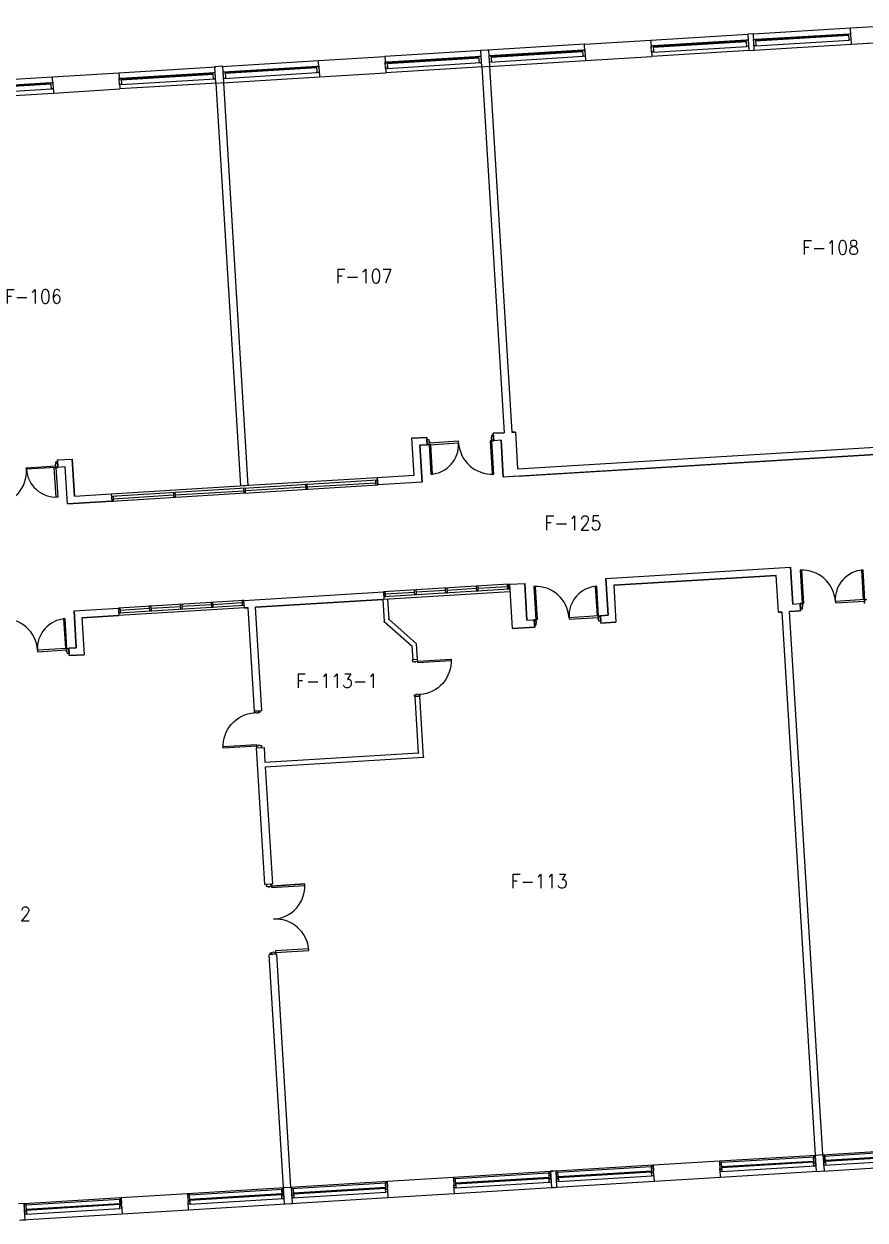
# Model space of a CAD drawing. Header units: inches. Extents: x -2 to 15026, y -1056 to 7065.
# Drawn here: x 10477 to 11386, y 5510 to 6804 of the extents above; entities that cross this region are included whole.
import ezdxf
from ezdxf.enums import TextEntityAlignment as Align

# ---------------------------------------------------------------- set-up
doc = ezdxf.new("R2010")
doc.units = ezdxf.units.IN
doc.header["$LTSCALE"] = 48
doc.header["$MEASUREMENT"] = 0
doc.layers.get('0').update_dxf_attribs({"linetype": 'CONTINUOUS'})
for name, color, linetype in [('A-DOOR', 5, 'CONTINUOUS'), ('A-GLAZ', 1, 'CONTINUOUS'), ('A-GLAZ-DETL', 5, 'CONTINUOUS'), ('A-WALL', 7, 'CONTINUOUS'), ('A-WALL-SILL', 3, 'CONTINUOUS'), ('SP-RMNO', 7, 'CONTINUOUS'), ('SP-ROOM', 7, 'CONTINUOUS'), ('SP-ROOMF', 7, 'CONTINUOUS')]:
    doc.layers.add(name, color=color, linetype=linetype)
doc.styles.add('ROMANS', font='ROMANS', dxfattribs={"width": 0.78})

# ---------------------------------------------------------------- blocks, each defined once
blk = doc.blocks.new('FMGRM1')
at = {"style": 'ROMANS', "width": 0.9}
for tag, p in [('DATA1', (0, -0.284)), ('DATA2', (0, -0.443)), ('DATA3', (0, -0.602)), ('DATA4', (0, -0.762)), ('DATA5', (0, -0.921))]:
    blk.add_attdef(tag, text='', height=0.117, dxfattribs=at).set_placement(p, align=Align.CENTER)
at = {"layer": 'SP-RMNO', "style": 'ROMANS', "width": 0.9}
blk.add_attdef('RMNUMB', text='', height=0.16, dxfattribs=at).set_placement((0, 0), align=Align.MIDDLE)

msp = doc.modelspace()

# ---------------------------------------------------------------- linework, layer by layer
at = {"layer": 'A-DOOR', "linetype": 'Continuous'}
for p, q in [((10912.3, 6354.4), (10914.3, 6354.5)), ((10912.6, 6348.7), (10912.3, 6354.4)), ((10914.3, 6354.5), (10914.4, 6352.6)), ((10914.4, 6352.6), (10915, 6352.7)), ((10946.4, 6352.5), (10914.5, 6350.6)), ((10915, 6352.7), (10915.1, 6350.8)), ((10946.6, 6350.8), (10946.4, 6352.5)), ((10982.5, 6353), (10980.7, 6352.9)), ((10980.7, 6352.9), (10982.9, 6316.9)), ((10982.3, 6356.8), (10981.6, 6356.7)), ((10981.6, 6356.7), (10981.7, 6354.9)), ((10981.7, 6354.9), (10982.4, 6354.9)), ((10984.1, 6358.8), (10982.1, 6358.7)), ((10982.1, 6358.7), (10982.3, 6356.8)), ((10982.4, 6354.9), (10982.5, 6353)), ((10982.5, 6353), (10984.5, 6353.1)), ((10984.7, 6317), (10982.5, 6353)), ((10984.5, 6353.1), (10984.1, 6358.8)), ((10914.6, 6348.8), (10912.6, 6348.7)), ((10915.1, 6350.8), (10914.5, 6350.7)), ((10914.5, 6350.7), (10914.6, 6348.8)), ((10914.5, 6350.6), (10914.6, 6348.8)), ((10914.6, 6348.8), (10946.6, 6350.8)), ((10916.4, 6348.9), (10914.6, 6348.8)), ((10914.6, 6348.8), (10916.6, 6316.9)), ((10918.3, 6317), (10916.4, 6348.9)), ((10479.3, 6323.9), (10511.3, 6325.9)), ((10511.1, 6328), (10510.5, 6327.9)), ((10510.5, 6327.9), (10510.6, 6326.1)), ((10510.6, 6326.1), (10511.3, 6326.1)), ((10513, 6330), (10511, 6329.9)), ((10511, 6329.9), (10511.1, 6328)), ((10511.3, 6326.1), (10511.4, 6324.2)), ((10511.3, 6325.9), (10511.4, 6324.2)), ((10513.4, 6324.3), (10513, 6330)), ((10479.4, 6322.2), (10479.3, 6323.9)), ((10511.4, 6324.2), (10479.4, 6322.2)), ((10509.6, 6324.1), (10511.4, 6324.2)), ((10511.6, 6292.1), (10509.6, 6324.1)), ((10511.4, 6324.2), (10513.4, 6324.3)), ((10511.4, 6324.2), (10513.3, 6292.2)), ((10916.6, 6316.9), (10918.3, 6317)), ((10982.9, 6316.9), (10984.7, 6317)), ((10513.3, 6292.2), (10511.6, 6292.1)), ((11317.4, 6213.2), (11315.7, 6213)), ((11315.7, 6213), (11317.9, 6177.1)), ((11319.6, 6177.2), (11317.4, 6213.2)), ((11383.8, 6213.2), (11382, 6213.1)), ((11382, 6213.1), (11384, 6181.2)), ((11385.7, 6181.3), (11383.8, 6213.2)), ((11029.6, 6195.6), (11027.8, 6195.4)), ((11027.8, 6195.4), (11030, 6159.5)), ((11031.8, 6159.6), (11029.6, 6195.6)), ((11095.9, 6195.6), (11094.2, 6195.5)), ((11094.2, 6195.5), (11096.2, 6163.6)), ((11097.9, 6163.7), (11095.9, 6195.6)), ((11317.9, 6177.1), (11315.9, 6177)), ((11315.9, 6177), (11316.2, 6171.3)), ((11316.2, 6171.3), (11318.2, 6171.4)), ((11317.9, 6177.1), (11319.6, 6177.2)), ((11318, 6175.2), (11317.9, 6177.1)), ((11318.6, 6175.2), (11318, 6175.2)), ((11318.2, 6171.4), (11318.1, 6173.3)), ((11318.1, 6173.3), (11318.7, 6173.3)), ((11318.7, 6173.3), (11318.6, 6175.2)), ((11385.7, 6181.3), (11353.8, 6179.3)), ((11353.8, 6179.3), (11353.9, 6177.6)), ((11353.9, 6177.6), (11385.8, 6179.5)), ((11384, 6181.2), (11385.7, 6181.3)), ((11385.3, 6177.4), (11385.2, 6179.3)), ((11385.2, 6179.3), (11385.8, 6179.3)), ((11386, 6177.5), (11385.3, 6177.4)), ((11385.7, 6181.3), (11387.7, 6181.4)), ((11385.8, 6179.5), (11385.7, 6181.3)), ((11385.8, 6179.3), (11385.7, 6181.3)), ((10521.4, 6160.5), (10519.6, 6160.4)), ((10519.6, 6160.4), (10521.6, 6128.4)), ((10523.3, 6128.5), (10521.4, 6160.5)), ((11030, 6159.5), (11028, 6159.4)), ((11028, 6159.4), (11028.4, 6153.6)), ((11030, 6159.5), (11031.8, 6159.6)), ((11030.1, 6157.6), (11030, 6159.5)), ((11097.9, 6163.7), (11066, 6161.7)), ((11066, 6161.7), (11066.1, 6160)), ((11066.1, 6160), (11098, 6161.9)), ((11096.2, 6163.6), (11097.9, 6163.7)), ((11097.5, 6159.8), (11097.4, 6161.7)), ((11097.4, 6161.7), (11098, 6161.7)), ((11098.1, 6159.9), (11097.5, 6159.8)), ((11097.9, 6163.7), (11099.9, 6163.8)), ((11098, 6161.9), (11097.9, 6163.7)), ((11098, 6161.7), (11097.9, 6163.7)), ((11098.3, 6157.9), (11098.1, 6159.9)), ((11100.3, 6158.1), (11098.3, 6157.9)), ((11099.9, 6163.8), (11100.3, 6158.1)), ((11028.4, 6153.6), (11030.4, 6153.8)), ((11030.8, 6157.6), (11030.1, 6157.6)), ((11030.4, 6153.8), (11030.3, 6155.7)), ((11030.3, 6155.7), (11030.9, 6155.7)), ((11030.9, 6155.7), (11030.8, 6157.6)), ((10523.3, 6128.5), (10491.4, 6126.6)), ((10491.4, 6126.6), (10491.5, 6124.8)), ((10491.5, 6124.8), (10523.4, 6126.8)), ((10521.6, 6128.4), (10523.3, 6128.5)), ((10522.9, 6124.7), (10522.8, 6126.6)), ((10522.8, 6126.6), (10523.5, 6126.6)), ((10523.6, 6124.7), (10522.9, 6124.7)), ((10523.3, 6128.5), (10525.3, 6128.6)), ((10523.4, 6126.8), (10523.3, 6128.5)), ((10523.5, 6126.6), (10523.3, 6128.5)), ((10523.7, 6122.8), (10523.6, 6124.7)), ((10525.7, 6122.9), (10523.7, 6122.8)), ((10525.3, 6128.6), (10525.7, 6122.9)), ((10902.3, 6116.6), (10896.5, 6116.3)), ((10896.5, 6116.3), (10896.7, 6114.3)), ((10896.7, 6114.3), (10898.6, 6114.4)), ((10898.6, 6114.4), (10898.6, 6113.8)), ((10898.6, 6113.8), (10900.5, 6113.9)), ((10900.5, 6114.5), (10902.4, 6114.6)), ((10900.5, 6113.9), (10900.5, 6114.5)), ((10902.4, 6114.6), (10902.3, 6116.6)), ((10902.4, 6114.6), (10938.3, 6116.8)), ((10902.5, 6112.9), (10902.4, 6114.6)), ((10938.4, 6115.1), (10902.5, 6112.9)), ((10938.3, 6116.8), (10938.4, 6115.1)), ((10898.9, 6078.3), (10900.8, 6078.4)), ((10899, 6076.3), (10898.9, 6078.3)), ((10904.7, 6076.7), (10899, 6076.3)), ((10900.7, 6079.1), (10902.6, 6079.2)), ((10900.8, 6078.4), (10900.7, 6079.1)), ((10902.6, 6079.2), (10902.7, 6078.6)), ((10902.7, 6078.6), (10904.6, 6078.7)), ((10904.6, 6078.7), (10904.7, 6076.7)), ((10725.9, 6060.8), (10731.6, 6061.1)), ((10726, 6058.8), (10725.9, 6060.8)), ((10727.9, 6058.9), (10726, 6058.8)), ((10727.9, 6058.3), (10727.9, 6058.9)), ((10729.8, 6058.4), (10727.9, 6058.3)), ((10731.7, 6059.1), (10729.8, 6059)), ((10729.8, 6059), (10729.8, 6058.4)), ((10731.6, 6061.1), (10731.7, 6059.1)), ((10692.1, 6022.4), (10728.1, 6024.6)), ((10692.2, 6020.6), (10692.1, 6022.4)), ((10728.2, 6022.8), (10692.2, 6020.6)), ((10728.1, 6024.6), (10728.2, 6022.8)), ((10730.1, 6022.9), (10728.2, 6022.8)), ((10728.2, 6022.8), (10728.3, 6020.8)), ((10728.3, 6020.8), (10734, 6021.2)), ((10731.9, 6023.7), (10730.1, 6023.6)), ((10730.1, 6023.6), (10730.1, 6022.9)), ((10732, 6023.1), (10731.9, 6023.7)), ((10733.9, 6023.2), (10732, 6023.1)), ((10734, 6021.2), (10733.9, 6023.2)), ((10744.2, 5873.5), (10738.5, 5873.2)), ((10738.5, 5873.2), (10738.6, 5871.2)), ((10743.9, 5871.5), (10779.9, 5873.7)), ((10744.3, 5871.5), (10744.2, 5873.5)), ((10780.2, 5873.7), (10744.3, 5871.5)), ((10780.4, 5872), (10780.2, 5873.7)), ((10738.6, 5871.2), (10740.5, 5871.3)), ((10740.5, 5871.3), (10740.5, 5870.7)), ((10740.5, 5870.7), (10742.4, 5870.8)), ((10742.4, 5871.4), (10744.3, 5871.5)), ((10742.4, 5870.8), (10742.4, 5871.4)), ((10744.3, 5871.5), (10744.4, 5869.8)), ((10744.4, 5869.8), (10780.4, 5872)), ((10743, 5799.3), (10744.9, 5799.4)), ((10743.1, 5797.3), (10743, 5799.3)), ((10748.8, 5797.7), (10743.1, 5797.3)), ((10744.9, 5800.1), (10746.7, 5800.2)), ((10744.9, 5799.4), (10744.9, 5800.1)), ((10746.7, 5800.2), (10746.8, 5799.5)), ((10746.8, 5799.5), (10748.7, 5799.7)), ((10748.3, 5799.6), (10784.3, 5801.8)), ((10784.5, 5803.6), (10748.6, 5801.4)), ((10748.6, 5801.4), (10748.7, 5799.7)), ((10748.7, 5799.7), (10784.6, 5801.9)), ((10748.7, 5799.7), (10748.8, 5797.7)), ((10784.6, 5801.9), (10784.5, 5803.6))]:
    msp.add_line(p, q, dxfattribs=at)
for centre, radius, start, end in [((10914.6, 6348.8), 32, 273.5055, 3.5055), ((10982.5, 6353), 36, 183.5055, 273.5055), ((10443.5, 6320), 36, 273.5055, 3.5055), ((10511.4, 6324.2), 32, 183.5055, 273.5055), ((11317.9, 6177.1), 36, 3.5055, 93.5055), ((11385.7, 6181.3), 32, 93.5055, 183.5055), ((11030, 6159.5), 36, 3.5055, 93.5055), ((11097.9, 6163.7), 32, 93.5055, 183.5055), ((10455.5, 6124.4), 36, 3.5055, 93.5055), ((10523.3, 6128.5), 32, 93.5055, 183.5055)]:
    msp.add_arc(centre, radius, start, end, dxfattribs=at)
at = {"layer": 'A-DOOR', "linetype": 'Continuous', "extrusion": (0, 0, -1)}
for centre, start_param, end_param in [((10902.4, 6114.6), 2.295108, 3.865904), ((10728.2, 6022.8), 5.436701, 7.007497)]:
    msp.add_ellipse(centre, major_axis=(-25.5, 25.5), ratio=1, start_param=start_param, end_param=end_param, dxfattribs=at)
at = {"layer": 'A-DOOR', "linetype": 'Continuous'}
for centre, start_param, end_param in [((10744.3, 5871.5), 2.417281, 3.988077), ((10748.7, 5799.7), 3.988077, 5.558874)]:
    msp.add_ellipse(centre, major_axis=(-25.5, 25.5), ratio=1, start_param=start_param, end_param=end_param, dxfattribs=at)
msp.add_point((10743.7, 5873.5), dxfattribs=at)
at = {"layer": 'A-GLAZ', "linetype": 'Continuous'}
for p, q in [((11267.5, 6787.2), (11368.3, 6793.3)), ((11368.4, 6792.3), (11267.6, 6786.2)), ((11156.7, 6780.4), (11257.5, 6786.6)), ((11257.6, 6785.6), (11156.8, 6779.4)), ((11257.7, 6784.6), (11156.8, 6778.4)), ((11157.1, 6773.4), (11258, 6779.6)), ((11368.4, 6791.3), (11267.6, 6785.2)), ((11267.9, 6780.2), (11368.8, 6786.4)), ((10869.3, 6762.8), (10970.1, 6769)), ((10968.6, 6767.9), (10869.3, 6761.8)), ((10968.7, 6766.9), (10869.4, 6760.8)), ((10979.2, 6775.6), (10970.2, 6775)), ((10980.1, 6769.6), (11080.9, 6775.8)), ((10980.5, 6762.6), (11081.3, 6768.8)), ((11080.9, 6774.8), (10981.6, 6768.7)), ((11081, 6773.8), (10981.7, 6767.7)), ((10692.6, 6752), (10793.4, 6758.2)), ((10793.5, 6757.2), (10694.1, 6751.1)), ((10793.5, 6756.2), (10694.2, 6750.1)), ((10869.7, 6755.8), (10970.5, 6762)), ((10405.1, 6734.4), (10505.9, 6740.6)), ((10581.8, 6745.2), (10682.6, 6751.4)), ((10681.2, 6750.3), (10581.9, 6744.2)), ((10681.2, 6749.3), (10581.9, 6743.2)), ((10582.2, 6738.3), (10683, 6744.4)), ((10693, 6745), (10793.8, 6751.2)), ((10506, 6739.6), (10405.2, 6733.4)), ((10506.1, 6738.6), (10405.2, 6732.4)), ((10405.6, 6727.4), (10506.4, 6733.6)), ((10716.1, 6301.6), (10571.4, 6292.8)), ((10858.9, 6310.3), (10714.1, 6301.5)), ((10716.3, 6299.1), (10781.2, 6303.1)), ((10783.2, 6303.2), (10857, 6307.7)), ((10573.5, 6290.4), (10638.4, 6294.4)), ((10640.4, 6294.5), (10714.3, 6299)), ((10865.6, 6184.5), (11001.3, 6192.8)), ((10898.8, 6189.1), (10867.4, 6187.1)), ((10932.3, 6191.1), (10900.8, 6189.2)), ((10965.7, 6193.1), (10934.3, 6191.2)), ((10999.2, 6195.2), (10967.7, 6193.3)), ((10579.1, 6167), (10714.8, 6175.3)), ((10612.4, 6171.5), (10580.9, 6169.6)), ((10645.8, 6173.6), (10614.4, 6171.7)), ((10679.3, 6175.6), (10647.8, 6173.7)), ((10712.7, 6177.7), (10681.2, 6175.7)), ((11230.6, 5572.7), (11331.4, 5578.8)), ((11341.4, 5579.4), (11442.2, 5585.6)), ((11342, 5569.5), (11442.8, 5575.6)), ((11442.5, 5580.6), (11343.2, 5574.5)), ((11442.6, 5579.6), (11343.2, 5573.5)), ((11054, 5561.9), (11154.8, 5568)), ((11155.1, 5563), (11054.3, 5556.9)), ((11330.2, 5573.7), (11230.9, 5567.7)), ((11330.3, 5572.7), (11231, 5566.7)), ((11231.2, 5562.7), (11332, 5568.8)), ((10766.5, 5544.3), (10867.3, 5550.4)), ((10943.1, 5555.1), (11043.9, 5561.2)), ((11044.2, 5556.3), (10943.4, 5550.1)), ((11044.3, 5555.3), (10943.5, 5549.1)), ((10943.7, 5545.1), (11044.5, 5551.3)), ((11155.1, 5562), (11054.3, 5555.9)), ((11054.6, 5551.9), (11155.4, 5558)), ((10655.7, 5537.5), (10756.5, 5543.7)), ((10755.3, 5538.6), (10656, 5532.5)), ((10755.3, 5537.6), (10656, 5531.5)), ((10767.1, 5534.3), (10867.9, 5540.5)), ((10867.6, 5545.4), (10768.3, 5539.4)), ((10867.6, 5544.4), (10768.3, 5538.4)), ((10479, 5526.7), (10579.9, 5532.9)), ((10580.2, 5527.9), (10479.3, 5521.7)), ((10580.2, 5526.9), (10479.4, 5520.7)), ((10656.3, 5527.5), (10757.1, 5533.7)), ((10479.7, 5516.7), (10580.5, 5522.9))]:
    msp.add_line(p, q, dxfattribs=at)
at = {"layer": 'A-GLAZ-DETL', "linetype": 'Continuous'}
for p, q in [((11368.3, 6793.3), (11370.3, 6793.5)), ((11368.8, 6786.4), (11368.3, 6793.3)), ((11370.3, 6793.5), (11370.7, 6786.5)), ((11154.7, 6780.3), (11156.7, 6780.4)), ((11155.2, 6773.3), (11154.7, 6780.3)), ((11156.7, 6780.4), (11157.1, 6773.4)), ((11257.5, 6786.6), (11259.5, 6786.7)), ((11258, 6779.6), (11257.5, 6786.6)), ((11260, 6779.7), (11258, 6779.6)), ((11259.5, 6786.7), (11260, 6779.7)), ((11265.5, 6787.1), (11267.5, 6787.2)), ((11265.9, 6780.1), (11265.5, 6787.1)), ((11267.9, 6780.2), (11265.9, 6780.1)), ((11267.5, 6787.2), (11267.9, 6780.2)), ((11370.7, 6786.5), (11368.8, 6786.4)), ((10968.6, 6768.9), (10970.6, 6769)), ((10969, 6761.9), (10968.6, 6768.9)), ((10970.6, 6769), (10971, 6762)), ((10979.6, 6769.6), (10981.5, 6769.7)), ((10980, 6762.6), (10979.6, 6769.6)), ((10981.5, 6769.7), (10982, 6762.7)), ((11080.9, 6775.8), (11082.9, 6775.9)), ((11081.3, 6768.8), (11080.9, 6775.8)), ((11083.3, 6768.9), (11081.3, 6768.8)), ((11082.9, 6775.9), (11083.3, 6768.9)), ((11157.1, 6773.4), (11155.2, 6773.3)), ((10793.4, 6758.2), (10795.4, 6758.3)), ((10793.8, 6751.2), (10793.4, 6758.2)), ((10795.4, 6758.3), (10795.8, 6751.3)), ((10867.3, 6762.7), (10869.3, 6762.8)), ((10867.7, 6755.7), (10867.3, 6762.7)), ((10869.7, 6755.8), (10867.7, 6755.7)), ((10869.3, 6762.8), (10869.7, 6755.8)), ((10971, 6762), (10969, 6761.9)), ((10982, 6762.7), (10980, 6762.6)), ((10505.9, 6740.6), (10507.9, 6740.7)), ((10506.4, 6733.6), (10505.9, 6740.6)), ((10507.9, 6740.7), (10508.4, 6733.7)), ((10579.8, 6745.1), (10581.8, 6745.2)), ((10580.2, 6738.1), (10579.8, 6745.1)), ((10581.8, 6745.2), (10582.2, 6738.3)), ((10681.1, 6751.3), (10683.1, 6751.4)), ((10681.5, 6744.3), (10681.1, 6751.3)), ((10683.5, 6744.4), (10681.5, 6744.3)), ((10683.1, 6751.4), (10683.5, 6744.4)), ((10692.1, 6752), (10694.1, 6752.1)), ((10692.5, 6745), (10692.1, 6752)), ((10694.5, 6745.1), (10692.5, 6745)), ((10694.1, 6752.1), (10694.5, 6745.1)), ((10795.8, 6751.3), (10793.8, 6751.2)), ((10508.4, 6733.7), (10506.4, 6733.6)), ((10582.2, 6738.3), (10580.2, 6738.1)), ((11001, 6197.8), (10999, 6197.7)), ((10999, 6197.7), (10999.3, 6192.7)), ((11001.3, 6192.8), (11001, 6197.8)), ((10867.2, 6189.6), (10865.3, 6189.5)), ((10865.3, 6189.5), (10865.6, 6184.5)), ((10865.6, 6184.5), (10867.6, 6184.6)), ((10867.6, 6184.6), (10867.2, 6189.6)), ((10900.7, 6191.7), (10898.7, 6191.5)), ((10898.7, 6191.5), (10899, 6186.6)), ((10899, 6186.6), (10901, 6186.7)), ((10901, 6186.7), (10900.7, 6191.7)), ((10934.1, 6193.7), (10932.1, 6193.6)), ((10932.1, 6193.6), (10932.4, 6188.6)), ((10932.4, 6188.6), (10934.4, 6188.7)), ((10934.4, 6188.7), (10934.1, 6193.7)), ((10967.6, 6195.8), (10965.6, 6195.6)), ((10965.6, 6195.6), (10965.9, 6190.6)), ((10965.9, 6190.6), (10967.9, 6190.8)), ((10967.9, 6190.8), (10967.6, 6195.8)), ((10999.3, 6192.7), (11001.3, 6192.8)), ((10580.8, 6172.1), (10578.8, 6172)), ((10578.8, 6172), (10579.1, 6167)), ((10581.1, 6167.1), (10580.8, 6172.1)), ((10614.2, 6174.1), (10612.2, 6174)), ((10612.2, 6174), (10612.5, 6169)), ((10614.5, 6169.2), (10614.2, 6174.1)), ((10647.7, 6176.2), (10645.7, 6176.1)), ((10645.7, 6176.1), (10646, 6171.1)), ((10646, 6171.1), (10648, 6171.2)), ((10648, 6171.2), (10647.7, 6176.2)), ((10681.1, 6178.2), (10679.1, 6178.1)), ((10679.1, 6178.1), (10679.4, 6173.1)), ((10679.4, 6173.1), (10681.4, 6173.2)), ((10681.4, 6173.2), (10681.1, 6178.2)), ((10714.5, 6180.3), (10712.5, 6180.2)), ((10712.5, 6180.2), (10712.8, 6175.2)), ((10712.8, 6175.2), (10714.8, 6175.3)), ((10714.8, 6175.3), (10714.5, 6180.3)), ((10579.1, 6167), (10581.1, 6167.1)), ((10612.5, 6169), (10614.5, 6169.2)), ((11331.9, 5578.9), (11329.9, 5578.7)), ((11329.9, 5578.7), (11330.3, 5571.7)), ((11332.3, 5571.9), (11331.9, 5578.9)), ((11342.9, 5579.5), (11340.9, 5579.4)), ((11340.9, 5579.4), (11341.3, 5572.4)), ((11343.3, 5572.5), (11342.9, 5579.5)), ((11156.8, 5568.1), (11154.8, 5568)), ((11156.8, 5568.1), (11154.8, 5568)), ((11154.8, 5568), (11155.2, 5561)), ((11154.8, 5568), (11155.2, 5561)), ((11157.2, 5561.2), (11156.8, 5568.1)), ((11157.2, 5561.2), (11156.8, 5568.1)), ((11230.6, 5572.7), (11228.6, 5572.5)), ((11228.6, 5572.5), (11229, 5565.5)), ((11229, 5565.5), (11231, 5565.7)), ((11229, 5565.5), (11231, 5565.7)), ((11229.2, 5562.6), (11229, 5565.5)), ((11231.2, 5562.7), (11229.2, 5562.6)), ((11231, 5565.7), (11230.6, 5572.7)), ((11231, 5565.7), (11231.2, 5562.7)), ((11330.3, 5571.7), (11332.3, 5571.9)), ((11330.3, 5571.7), (11332.3, 5571.9)), ((11330.5, 5568.8), (11330.3, 5571.7)), ((11332.5, 5568.9), (11330.5, 5568.8)), ((11332.3, 5571.9), (11332.5, 5568.9)), ((11341.3, 5572.4), (11343.3, 5572.5)), ((11341.3, 5572.4), (11343.3, 5572.5)), ((11341.5, 5569.4), (11341.3, 5572.4)), ((11343.5, 5569.5), (11341.5, 5569.4)), ((11343.3, 5572.5), (11343.5, 5569.5)), ((10869.3, 5550.6), (10867.3, 5550.4)), ((10867.3, 5550.4), (10867.7, 5543.4)), ((10869.7, 5543.6), (10869.3, 5550.6)), ((10943.1, 5555.1), (10941.1, 5555)), ((10941.1, 5555), (10941.6, 5548)), ((10943.6, 5548.1), (10943.1, 5555.1)), ((11045.9, 5561.4), (11043.9, 5561.2)), ((11045.9, 5561.4), (11043.9, 5561.2)), ((11043.9, 5561.2), (11044.4, 5554.3)), ((11043.9, 5561.2), (11044.4, 5554.3)), ((11044.4, 5554.3), (11046.4, 5554.4)), ((11044.4, 5554.3), (11046.4, 5554.4)), ((11044.4, 5554.3), (11046.4, 5554.4)), ((11044.4, 5554.3), (11046.4, 5554.4)), ((11044.5, 5551.3), (11044.4, 5554.3)), ((11044.5, 5551.3), (11044.4, 5554.3)), ((11046.5, 5551.4), (11044.5, 5551.3)), ((11046.5, 5551.4), (11044.5, 5551.3)), ((11046.4, 5554.4), (11045.9, 5561.4)), ((11046.4, 5554.4), (11045.9, 5561.4)), ((11054, 5561.9), (11052, 5561.7)), ((11052, 5561.7), (11052.4, 5554.7)), ((11052.4, 5554.7), (11054.4, 5554.9)), ((11052.4, 5554.7), (11054.4, 5554.9)), ((11052.6, 5551.8), (11052.4, 5554.7)), ((11054.6, 5551.9), (11052.6, 5551.8)), ((11054.4, 5554.9), (11054, 5561.9)), ((11054.4, 5554.9), (11054.6, 5551.9)), ((11155.2, 5561), (11157.2, 5561.2)), ((11155.2, 5561), (11157.2, 5561.2)), ((11155.2, 5561), (11157.2, 5561.2)), ((11155.2, 5561), (11157.2, 5561.2)), ((11155.4, 5558), (11155.2, 5561)), ((11155.4, 5558), (11155.2, 5561)), ((11157.4, 5558.2), (11155.4, 5558)), ((11157.4, 5558.2), (11155.4, 5558)), ((11157.2, 5561.2), (11157.4, 5558.2)), ((11157.2, 5561.2), (11157.4, 5558.2)), ((10655.7, 5537.5), (10653.7, 5537.4)), ((10655.7, 5537.5), (10653.7, 5537.4)), ((10653.7, 5537.4), (10654.1, 5530.4)), ((10653.7, 5537.4), (10654.1, 5530.4)), ((10653.7, 5537.4), (10654.1, 5530.4)), ((10656.1, 5530.5), (10655.7, 5537.5)), ((10656.1, 5530.5), (10655.7, 5537.5)), ((10757, 5543.7), (10755, 5543.6)), ((10755, 5543.6), (10755.4, 5536.6)), ((10755.4, 5536.6), (10757.4, 5536.7)), ((10755.4, 5536.6), (10757.4, 5536.7)), ((10757.4, 5536.7), (10757, 5543.7)), ((10757.4, 5536.7), (10757.6, 5533.7)), ((10768, 5544.4), (10766, 5544.2)), ((10766, 5544.2), (10766.4, 5537.3)), ((10766.4, 5537.3), (10768.4, 5537.4)), ((10766.4, 5537.3), (10768.4, 5537.4)), ((10766.6, 5534.3), (10766.4, 5537.3)), ((10768.4, 5537.4), (10768, 5544.4)), ((10768.4, 5537.4), (10768.6, 5534.4)), ((10867.7, 5543.4), (10869.7, 5543.6)), ((10867.7, 5543.4), (10869.7, 5543.6)), ((10867.9, 5540.5), (10867.7, 5543.4)), ((10869.9, 5540.6), (10867.9, 5540.5)), ((10869.7, 5543.6), (10869.9, 5540.6)), ((10941.6, 5548), (10943.6, 5548.1)), ((10941.6, 5548), (10943.6, 5548.1)), ((10941.7, 5545), (10941.6, 5548)), ((10943.7, 5545.1), (10941.7, 5545)), ((10943.6, 5548.1), (10943.7, 5545.1)), ((10479, 5526.7), (10477, 5526.6)), ((10477, 5526.6), (10477.5, 5519.6)), ((10479.5, 5519.7), (10479, 5526.7)), ((10581.9, 5533), (10579.9, 5532.9)), ((10581.9, 5533), (10579.9, 5532.9)), ((10581.9, 5533), (10579.9, 5532.9)), ((10579.9, 5532.9), (10580.3, 5525.9)), ((10579.9, 5532.9), (10580.3, 5525.9)), ((10579.9, 5532.9), (10580.3, 5525.9)), ((10580.3, 5525.9), (10582.3, 5526)), ((10580.3, 5525.9), (10582.3, 5526)), ((10580.3, 5525.9), (10582.3, 5526)), ((10580.3, 5525.9), (10582.3, 5526)), ((10580.3, 5525.9), (10582.3, 5526)), ((10580.3, 5525.9), (10582.3, 5526)), ((10580.5, 5522.9), (10580.3, 5525.9)), ((10580.5, 5522.9), (10580.3, 5525.9)), ((10580.5, 5522.9), (10580.3, 5525.9)), ((10582.3, 5526), (10581.9, 5533)), ((10582.3, 5526), (10581.9, 5533)), ((10582.3, 5526), (10581.9, 5533)), ((10582.3, 5526), (10582.5, 5523)), ((10582.3, 5526), (10582.5, 5523)), ((10582.3, 5526), (10582.5, 5523)), ((10654.1, 5530.4), (10656.1, 5530.5)), ((10654.1, 5530.4), (10656.1, 5530.5)), ((10654.1, 5530.4), (10656.1, 5530.5)), ((10654.1, 5530.4), (10656.1, 5530.5)), ((10654.3, 5527.4), (10654.1, 5530.4)), ((10654.3, 5527.4), (10654.1, 5530.4)), ((10654.3, 5527.4), (10654.1, 5530.4)), ((10656.3, 5527.5), (10654.3, 5527.4)), ((10656.3, 5527.5), (10654.3, 5527.4)), ((10656.1, 5530.5), (10656.3, 5527.5)), ((10656.1, 5530.5), (10656.3, 5527.5)), ((10755.6, 5533.6), (10755.4, 5536.6)), ((10757.6, 5533.7), (10755.6, 5533.6)), ((10768.6, 5534.4), (10766.6, 5534.3)), ((10477.5, 5519.6), (10479.5, 5519.7)), ((10477.5, 5519.6), (10479.5, 5519.7)), ((10477.7, 5516.6), (10477.5, 5519.6)), ((10479.7, 5516.7), (10477.7, 5516.6)), ((10479.5, 5519.7), (10479.7, 5516.7)), ((10582.5, 5523), (10580.5, 5522.9)), ((10582.5, 5523), (10580.5, 5522.9)), ((10582.5, 5523), (10580.5, 5522.9))]:
    msp.add_line(p, q, dxfattribs=at)
for points in [[(10714.4, 6296.5), (10716.4, 6296.6), (10716.1, 6301.6), (10714.1, 6301.5)], [(10714.4, 6296.5), (10716.4, 6296.6), (10716.1, 6301.6), (10714.1, 6301.5)], [(10781.3, 6300.6), (10783.3, 6300.7), (10783, 6305.7), (10781, 6305.6)], [(10857.2, 6305.2), (10859.2, 6305.4), (10858.9, 6310.3), (10856.9, 6310.2)], [(10571.7, 6287.8), (10573.7, 6287.9), (10573.4, 6292.9), (10571.4, 6292.8)], [(10638.6, 6291.9), (10640.6, 6292), (10640.3, 6297), (10638.3, 6296.8)]]:
    msp.add_lwpolyline(points, close=True, dxfattribs=at)
at = {"layer": 'A-WALL', "linetype": 'Continuous'}
for p, q in [((11265.2, 6793), (11259.2, 6792.7)), ((11259.2, 6792.7), (11260.2, 6775.1)), ((11266.2, 6775.5), (11265.2, 6793)), ((11370, 6799.5), (11441.8, 6803.9)), ((11370.4, 6791.5), (11370, 6799.5)), ((11082.5, 6781.9), (11154.4, 6786.3)), ((11083, 6773.9), (11082.5, 6781.9)), ((11154.4, 6786.3), (11154.8, 6778.3)), ((11370.6, 6788.5), (11371, 6781.9)), ((11371, 6781.9), (11442.9, 6786.3)), ((11371, 6781.9), (11401, 6783.7)), ((10795, 6764.3), (10866.9, 6768.7)), ((10866.9, 6768.7), (10867.4, 6760.7)), ((10970.2, 6775), (10971.3, 6757.4)), ((10980.3, 6758), (10979.2, 6775.6)), ((11083.2, 6770.9), (11083.6, 6764.3)), ((11083.6, 6764.3), (11155.4, 6768.7)), ((11083.6, 6764.3), (11113.5, 6766.1)), ((11155, 6775.3), (11155.4, 6768.7)), ((11260.2, 6775.1), (11266.2, 6775.5)), ((10691.7, 6758), (10682.7, 6757.4)), ((10682.7, 6757.4), (10683.8, 6739.8)), ((10692.8, 6740.4), (10691.7, 6758)), ((10795.5, 6756.3), (10795, 6764.3)), ((10795.7, 6753.3), (10796.1, 6746.7)), ((10867.6, 6757.7), (10868, 6751.1)), ((10971.3, 6757.4), (10980.3, 6758)), ((10971.8, 6757.4), (10996, 6361.8)), ((10979.8, 6757.9), (11004, 6362.3)), ((10507.6, 6746.7), (10579.4, 6751.1)), ((10508.1, 6738.7), (10507.6, 6746.7)), ((10579.4, 6751.1), (10579.9, 6743.1)), ((10580.1, 6740.1), (10580.5, 6733.5)), ((10683.8, 6739.8), (10692.8, 6740.4)), ((10684.3, 6739.9), (10711, 6304.3)), ((10692.3, 6740.3), (10718.9, 6304.8)), ((10796.1, 6746.7), (10868, 6751.1)), ((10796.1, 6746.7), (10826.1, 6748.5)), ((10508.2, 6735.7), (10508.6, 6729.1)), ((10508.6, 6729.1), (10580.5, 6733.5)), ((10508.6, 6729.1), (10580.5, 6733.5)), ((10912.1, 6356.7), (10896.2, 6355.7)), ((10896.2, 6355.7), (10912.1, 6356.7)), ((10898.6, 6315.8), (10896.2, 6355.7)), ((10898.6, 6315.8), (10896.2, 6355.7)), ((10912.6, 6348.7), (10912.1, 6356.7)), ((10912.1, 6356.7), (10912.6, 6348.7)), ((10984, 6361.1), (10996, 6361.8)), ((10996, 6361.8), (10984, 6361.1)), ((10984, 6361.1), (10984.5, 6353.1)), ((10984.5, 6353.1), (10984, 6361.1)), ((10992.5, 6353.6), (10984.5, 6353.1)), ((10992.5, 6353.6), (10984.5, 6353.1)), ((10992.5, 6353.6), (10994.9, 6313.7)), ((10994.9, 6313.7), (10992.5, 6353.6)), ((11008, 6362.5), (11004, 6362.3)), ((11004, 6362.3), (11008, 6362.5)), ((11008, 6362.5), (11010.4, 6322.6)), ((11008, 6362.5), (11010.4, 6322.6)), ((10904.6, 6348.2), (10912.6, 6348.7)), ((10912.6, 6348.7), (10904.6, 6348.2)), ((10907.1, 6308.3), (10904.6, 6348.2)), ((10904.6, 6348.2), (10907.1, 6308.3)), ((11434.1, 6340.5), (10994.9, 6313.7)), ((11010.4, 6322.6), (11433.6, 6348.5)), ((11010.4, 6322.6), (11433.6, 6348.5)), ((11010.9, 6314.6), (11434.1, 6340.5)), ((10512.9, 6332.3), (10528.8, 6333.2)), ((10512.9, 6332.3), (10528.8, 6333.2)), ((10512.9, 6332.3), (10513.4, 6324.3)), ((10513.4, 6324.3), (10512.9, 6332.3)), ((10531.3, 6293.3), (10528.8, 6333.2)), ((10528.8, 6333.2), (10531.3, 6293.3)), ((10521.4, 6324.8), (10513.4, 6324.3)), ((10521.4, 6324.8), (10513.4, 6324.3)), ((10523.8, 6284.8), (10521.4, 6324.8)), ((10523.8, 6284.8), (10521.4, 6324.8)), ((10858.7, 6313.3), (10898.6, 6315.8)), ((10858.7, 6313.3), (10898.6, 6315.8)), ((10858.7, 6313.3), (10859.2, 6305.4)), ((10859.2, 6305.4), (10858.7, 6313.3)), ((11010.9, 6314.6), (10994.9, 6313.7)), ((10714.4, 6296.5), (10859.2, 6305.4)), ((10907.1, 6308.3), (10859.2, 6305.4)), ((10907.1, 6308.3), (10859.2, 6305.4)), ((10523.8, 6284.8), (10571.7, 6287.8)), ((10571.7, 6287.8), (10523.8, 6284.8)), ((10531.3, 6293.3), (10571.2, 6295.8)), ((10531.3, 6293.3), (10571.2, 6295.8)), ((10571.2, 6295.8), (10571.7, 6287.8)), ((10571.2, 6295.8), (10571.7, 6287.8)), ((10571.7, 6287.8), (10716.4, 6296.6)), ((11105.8, 6204.2), (11305.4, 6216.4)), ((11105.8, 6204.2), (11305.4, 6216.4)), ((11307.9, 6176.5), (11305.4, 6216.4)), ((11305.4, 6216.4), (11307.9, 6176.5)), ((11001, 6197.8), (10865.3, 6189.5)), ((11002, 6197.9), (11018, 6198.8)), ((11002, 6197.9), (11018, 6198.8)), ((11004.9, 6150), (11002, 6197.9)), ((11004.9, 6150), (11002, 6197.9)), ((11020.4, 6158.9), (11018, 6198.8)), ((11018, 6198.8), (11020.4, 6158.9)), ((11105.8, 6204.2), (11108.2, 6164.3)), ((11108.2, 6164.3), (11105.8, 6204.2)), ((11114.3, 6196.7), (11289.9, 6207.5)), ((11289.9, 6207.5), (11114.3, 6196.7)), ((11114.3, 6196.7), (11116.7, 6156.8)), ((11114.3, 6196.7), (11116.7, 6156.8)), ((11292.4, 6167.5), (11289.9, 6207.5)), ((11292.4, 6167.5), (11289.9, 6207.5)), ((10714.5, 6180.3), (10865.3, 6189.5)), ((10714.5, 6180.3), (10865.3, 6189.5)), ((10865.3, 6189.5), (10865.7, 6181.5)), ((10865.3, 6189.5), (10865.7, 6181.5)), ((10865.3, 6189.5), (10865.3, 6189.5)), ((10530.9, 6169.1), (10578.8, 6172)), ((10530.9, 6169.1), (10578.8, 6172)), ((10714.5, 6180.3), (10578.8, 6172)), ((10578.8, 6172), (10579.3, 6164)), ((10578.8, 6172), (10579.3, 6164)), ((10715, 6172.3), (10714.5, 6180.3)), ((10715, 6172.3), (10719, 6172.5)), ((10719, 6172.5), (10715, 6172.3)), ((10725.9, 6060.8), (10719, 6172.5)), ((10864.8, 6181.5), (10727, 6173)), ((10727, 6173), (10864.8, 6181.5)), ((10733.8, 6061.2), (10727, 6173)), ((10864.8, 6181.5), (10866.3, 6157.7)), ((10869.8, 6181.8), (10871.1, 6160)), ((11307.9, 6176.5), (11315.9, 6177)), ((11307.9, 6176.5), (11315.9, 6177)), ((11316.3, 6169), (11315.9, 6177)), ((11315.9, 6177), (11316.3, 6169)), ((10530.9, 6169.1), (10533.3, 6129.1)), ((10533.3, 6129.1), (10530.9, 6169.1)), ((10539.3, 6161.6), (10579.3, 6164)), ((10579.3, 6164), (10539.3, 6161.6)), ((10539.3, 6161.6), (10541.8, 6121.6)), ((10539.3, 6161.6), (10541.8, 6121.6)), ((10866.3, 6157.7), (10896.4, 6131)), ((10871.1, 6160), (10901.2, 6133.4)), ((11020.4, 6158.9), (11028.4, 6159.4)), ((11020.4, 6158.9), (11028.4, 6159.4)), ((11028.9, 6151.4), (11028.4, 6159.4)), ((11028.4, 6159.4), (11028.9, 6151.4)), ((11108.2, 6164.3), (11099.9, 6163.8)), ((11099.9, 6163.8), (11108.2, 6164.3)), ((11100.4, 6155.8), (11099.9, 6163.8)), ((11100.4, 6155.8), (11099.9, 6163.8)), ((11292.4, 6167.5), (11296.4, 6167.8)), ((11296.4, 6167.8), (11292.4, 6167.5)), ((11332.3, 5580.5), (11296.4, 6167.8)), ((11316.3, 6169), (11304.4, 6168.3)), ((11304.4, 6168.3), (11316.3, 6169)), ((11340.3, 5581), (11304.4, 6168.3)), ((11004.9, 6150), (11028.9, 6151.4)), ((11028.9, 6151.4), (11004.9, 6150)), ((11100.4, 6155.8), (11116.7, 6156.8)), ((11116.7, 6156.8), (11100.4, 6155.8)), ((10902.3, 6116.6), (10901.2, 6133.4)), ((10533.3, 6129.1), (10525.3, 6128.6)), ((10525.3, 6128.6), (10533.3, 6129.1)), ((10525.8, 6120.7), (10525.3, 6128.6)), ((10525.8, 6120.7), (10525.3, 6128.6)), ((10525.8, 6120.7), (10541.8, 6121.6)), ((10541.8, 6121.6), (10525.8, 6120.7)), ((10897.3, 6116.3), (10896.4, 6131)), ((10902.3, 6116.6), (10897.3, 6116.3)), ((10899.7, 6076.4), (10904.7, 6076.7)), ((10903.4, 6015.5), (10899.7, 6076.4)), ((10908.7, 6010.8), (10904.7, 6076.7)), ((10725.9, 6060.8), (10733.8, 6061.2)), ((10728.3, 6020.8), (10736.3, 6021.3)), ((10737.3, 5873.1), (10728.3, 6020.8)), ((10736.3, 6021.3), (10737.3, 6005.3)), ((10737.3, 6005.3), (10903.4, 6015.5)), ((10737.6, 6000.4), (10908.7, 6010.8)), ((10737.6, 6000.4), (10745.3, 5873.6)), ((10745.3, 5873.6), (10737.3, 5873.1)), ((10750, 5797.7), (10742, 5797.2)), ((10757.4, 5545.3), (10742, 5797.2)), ((10765.4, 5545.8), (10750, 5797.7)), ((11331.8, 5580.5), (11340.8, 5581)), ((11331.8, 5580.5), (11332.9, 5562.9)), ((11341.9, 5563.4), (11340.8, 5581)), ((11045.8, 5563), (11048.8, 5563.2)), ((11045.8, 5563), (11046.9, 5545.4)), ((11051.9, 5563.4), (11045.9, 5563)), ((11045.9, 5563), (11047, 5545.4)), ((11052.9, 5545.8), (11051.9, 5563.4)), ((11156.7, 5569.8), (11228.6, 5574.2)), ((11156.7, 5569.8), (11228.6, 5574.2)), ((11156.7, 5569.8), (11157.1, 5563.2)), ((11228.6, 5574.2), (11229, 5567.6)), ((11229.7, 5556.6), (11229.2, 5564.6)), ((11332.9, 5562.9), (11341.9, 5563.4)), ((10869.2, 5552.2), (10941, 5556.6)), ((10869.2, 5552.2), (10941, 5556.6)), ((10869.2, 5552.2), (10869.6, 5545.6)), ((10941, 5556.6), (10941.4, 5550)), ((11157.3, 5560.2), (11157.8, 5552.2)), ((11157.8, 5552.2), (11229.7, 5556.6)), ((10581.7, 5534.6), (10653.6, 5539)), ((10581.7, 5534.6), (10653.6, 5539)), ((10653.6, 5539), (10654, 5532.4)), ((10756.9, 5545.3), (10765.9, 5545.9)), ((10756.9, 5545.3), (10758, 5527.7)), ((10766.9, 5528.3), (10765.9, 5545.9)), ((10869.8, 5542.6), (10870.2, 5534.6)), ((10870.2, 5534.6), (10942.1, 5539)), ((10942.1, 5539), (10941.6, 5547)), ((11046.9, 5545.4), (11049.9, 5545.6)), ((11047, 5545.4), (11052.9, 5545.8)), ((10476.9, 5528.2), (10471, 5527.8)), ((10478, 5510.6), (10476.9, 5528.2)), ((10581.7, 5534.6), (10582.1, 5528)), ((10582.3, 5525), (10582.8, 5517)), ((10654.7, 5521.4), (10654.2, 5529.4)), ((10758, 5527.7), (10766.9, 5528.3)), ((10582.8, 5517), (10654.7, 5521.4)), ((10472, 5510.2), (10478, 5510.6))]:
    msp.add_line(p, q, dxfattribs=at)
for p in [(10866.3, 6157.7), (10871.1, 6160), (10903.4, 6015.5), (10908.7, 6010.8)]:
    msp.add_point(p, dxfattribs=at)
at = {"layer": 'A-WALL-SILL', "linetype": 'Continuous'}
for p, q in [((11154.4, 6786.3), (11259.2, 6792.7)), ((11265.2, 6793), (11370, 6799.5)), ((11082.5, 6781.9), (10866.9, 6768.7)), ((11266.2, 6775.5), (11371, 6781.9)), ((11260.2, 6775.1), (11155.4, 6768.7)), ((10579.4, 6751.1), (10684.2, 6757.5)), ((10690.2, 6757.9), (10795, 6764.3)), ((10972.8, 6757.5), (10868, 6751.1)), ((10978.8, 6757.9), (11083.6, 6764.3)), ((10402.8, 6740.3), (10507.6, 6746.7)), ((10685.3, 6739.9), (10580.5, 6733.5)), ((10691.3, 6740.3), (10796.1, 6746.7)), ((10403.8, 6722.7), (10508.6, 6729.1)), ((10713.9, 6304.5), (10858.7, 6313.3)), ((10571.2, 6295.8), (10715.9, 6304.6)), ((10714.4, 6296.5), (10859.2, 6305.4)), ((10571.7, 6287.8), (10716.4, 6296.6)), ((11001, 6197.8), (10865.3, 6189.5)), ((11001.5, 6189.8), (10865.7, 6181.5)), ((10714.5, 6180.3), (10578.8, 6172)), ((10715, 6172.3), (10579.3, 6164)), ((11228.5, 5574.2), (11333.3, 5580.6)), ((11339.3, 5580.9), (11444.1, 5587.3)), ((10941, 5556.6), (11045.8, 5563)), ((11051.9, 5563.4), (11156.7, 5569.8)), ((11229.6, 5556.6), (11334.4, 5563)), ((11340.4, 5563.3), (11445.2, 5569.8)), ((10764.4, 5545.8), (10869.2, 5552.2)), ((11052.9, 5545.8), (11157.8, 5552.2)), ((10653.6, 5539), (10758.4, 5545.4)), ((10942.1, 5539), (11046.9, 5545.4)), ((10476.9, 5528.2), (10581.7, 5534.6)), ((10654.6, 5521.4), (10759.4, 5527.8)), ((10765.4, 5528.2), (10870.2, 5534.6)), ((10475, 5510.4), (10582.8, 5517))]:
    msp.add_line(p, q, dxfattribs=at)

# ---------------------------------------------------------------- block references
at = {"layer": 'SP-ROOM', "linetype": 'Continuous'}
ref = msp.add_blockref('FMGRM1', (11348.7, 6562), dxfattribs=dict(at, xscale=96, yscale=96, zscale=96))
ref.add_attrib('RMNUMB', 'F-108', dxfattribs={"layer": 'SP-RMNO', "height": 15.36, "style": 'ROMANS', "width": 0.9}).set_placement((11348.7, 6562), align=Align.MIDDLE)
ref = msp.add_blockref('FMGRM1', (10844.4, 6531.1), dxfattribs=dict(at, xscale=96, yscale=96, zscale=96))
ref.add_attrib('RMNUMB', 'F-107', dxfattribs={"layer": 'SP-RMNO', "height": 15.36, "style": 'ROMANS', "width": 0.9}).set_placement((10844.4, 6531.1), align=Align.MIDDLE)
ref = msp.add_blockref('FMGRM1', (10487, 6509.1), dxfattribs=dict(at, xscale=96, yscale=96, zscale=96))
ref.add_attrib('RMNUMB', 'F-106', dxfattribs={"layer": 'SP-RMNO', "height": 15.36, "style": 'ROMANS', "width": 0.9}).set_placement((10487, 6509.1), align=Align.MIDDLE)
ref = msp.add_blockref('FMGRM1', (10815.2, 6093.4), dxfattribs=dict(at, xscale=96, yscale=96, zscale=96))
ref.add_attrib('RMNUMB', 'F-113-1', dxfattribs={"layer": 'SP-RMNO', "height": 15.36, "style": 'ROMANS', "width": 0.9}).set_placement((10815.2, 6093.4), align=Align.MIDDLE)
ref = msp.add_blockref('FMGRM1', (11033.7, 5876.7), dxfattribs=dict(at, xscale=96, yscale=96, zscale=96))
ref.add_attrib('RMNUMB', 'F-113', dxfattribs={"layer": 'SP-RMNO', "height": 15.36, "style": 'ROMANS', "width": 0.9}).set_placement((11033.7, 5876.7), align=Align.MIDDLE)
ref = msp.add_blockref('FMGRM1', (10453.5, 5841.5), dxfattribs=dict(at, xscale=96, yscale=96, zscale=96))
ref.add_attrib('RMNUMB', 'F-112', dxfattribs={"layer": 'SP-RMNO', "height": 15.36, "style": 'ROMANS', "width": 0.9}).set_placement((10453.5, 5841.5), align=Align.MIDDLE)
at = {"layer": 'SP-ROOMF', "linetype": 'Continuous'}
ref = msp.add_blockref('FMGRM1', (11070.2, 6264.2), dxfattribs=dict(at, xscale=96, yscale=96, zscale=96))
ref.add_attrib('RMNUMB', 'F-125', dxfattribs={"layer": 'SP-RMNO', "height": 15.36, "style": 'ROMANS', "width": 0.9}).set_placement((11070.2, 6264.2), align=Align.MIDDLE)

doc.saveas('drawing.dxf')
